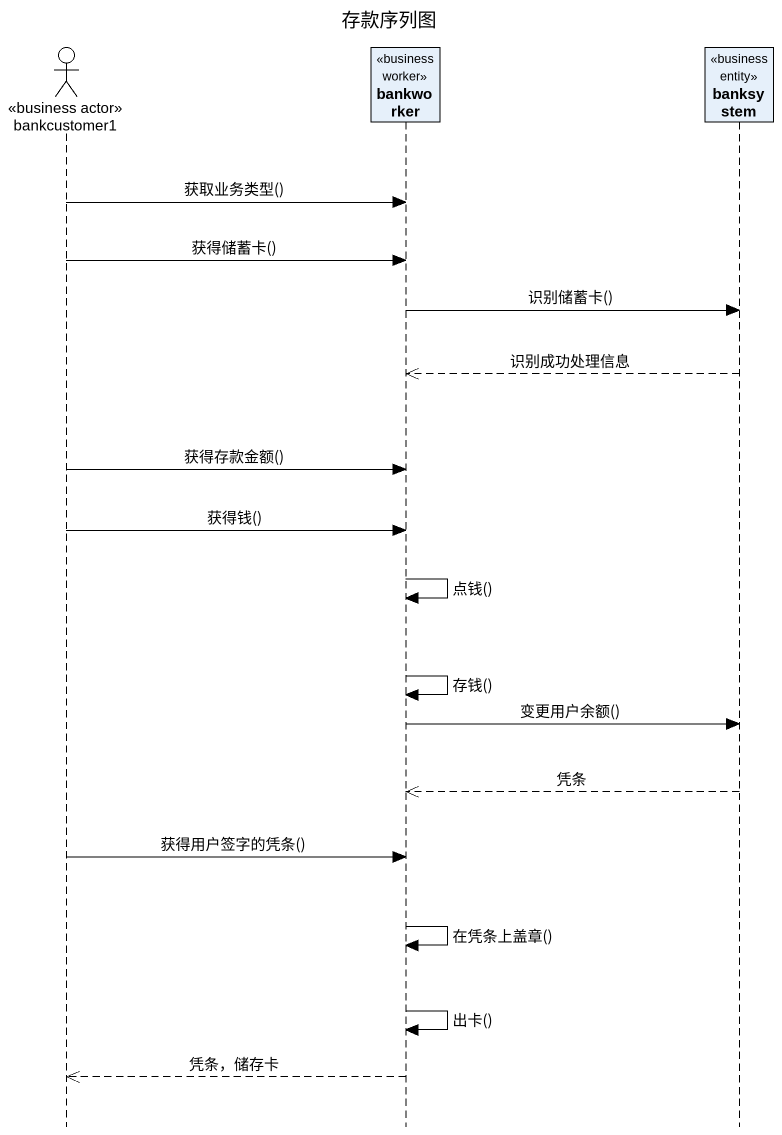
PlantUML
@startuml
title 存款序列图
hide footbox
actor bankcustomer1 <<business actor>>
participant bankworker <<business worker>>
participant banksystem <<business entity>>

bankcustomer1 -> bankworker : 获取业务类型()
bankcustomer1 -> bankworker : 获得储蓄卡()
bankworker -> banksystem : 识别储蓄卡()
banksystem -->> bankworker : 识别成功处理信息
bankcustomer1 -> bankworker : 获得存款金额()
bankcustomer1 -> bankworker : 获得钱()
bankworker -> bankworker : 点钱()
bankworker -> bankworker : 存钱()
bankworker -> banksystem : 变更用户余额()
banksystem -->> bankworker : 凭条
bankcustomer1 -> bankworker : 获得用户签字的凭条()
bankworker -> bankworker : 在凭条上盖章()
bankworker -> bankworker : 出卡()
bankworker -->> bankcustomer1 : 凭条，储存卡
@enduml
